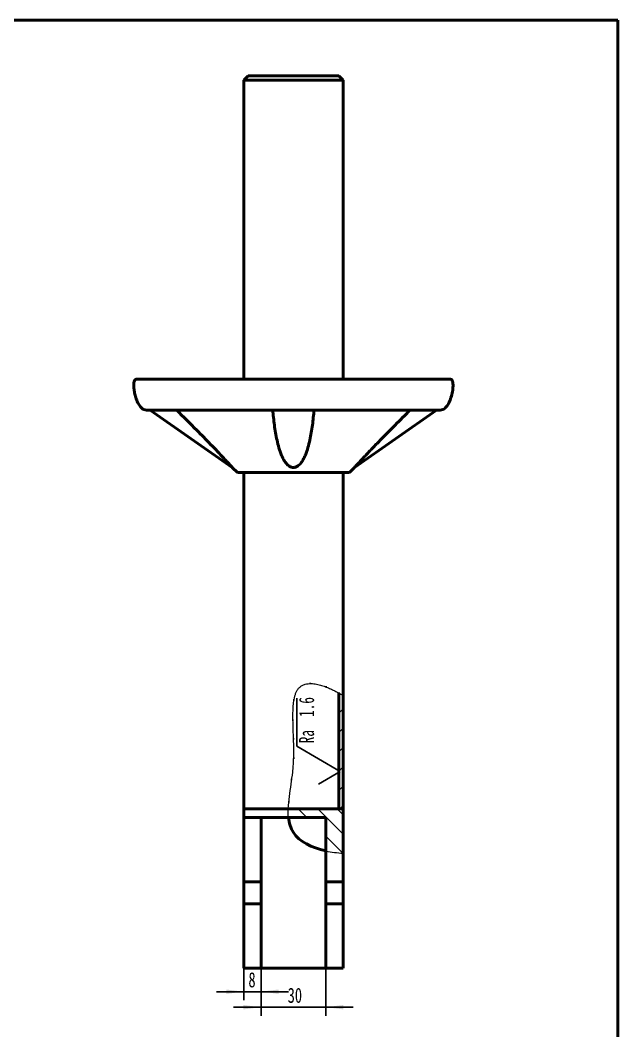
# Model space of a CAD drawing. Header units: millimetres. Extents: x 10 to 287, y -3 to 410.
# Drawn here: x 148.5 to 287, y 175.6 to 410 of the extents above; entities that cross this region are included whole.
import ezdxf

# ---------------------------------------------------------------- set-up
doc = ezdxf.new("R2010")
doc.units = ezdxf.units.MM
doc.layers.add('10', color=7, linetype='Continuous')
doc.styles.add('SLDTEXTSTYLE3', font='TXT', dxfattribs={"width": 0.7})
doc.styles.add('SLDTEXTSTYLE4', font='TXT', dxfattribs={"width": 0.642857})
doc.dimstyles.new('SLDDIMSTYLE1', dxfattribs={"dimtxt": 3.5, "dimasz": 4.08, "dimexe": 0, "dimexo": 0.0625, "dimgap": 0.875, "dimtad": 1, "dimlfac": 2, "dimrnd": 1e-09, "dimzin": 12, "dimdsep": 46, "dimtxsty": 'SLDTEXTSTYLE3', "dimsah": 1, "dimcen": 0.09, "dimadec": 0, "dimazin": 3, "dimtfac": 1, "dimtmove": 0, "dimatfit": 0, "dimfxl": 1, "dimfrac": 2, "dimtolj": 1, "dimtzin": 12, "dimarcsym": 0})

# ---------------------------------------------------------------- blocks, each defined once
blk = doc.blocks.new('_D_20')
at = {"layer": '10', "transparency": 16777216}
for p, q in [((200.32, 190.08), (200.32, 182.65)), ((204.32, 190.08), (204.32, 182.65)), ((200.32, 184.65), (193.97, 184.65)), ((200.32, 184.65), (204.32, 184.65)), ((204.32, 184.65), (210.67, 184.65))]:
    blk.add_line(p, q, dxfattribs=at)
for points in [[(200.32, 184.65), (196.24, 185.16), (196.24, 184.14)], [(204.32, 184.65), (208.4, 184.14), (208.4, 185.16)]]:
    blk.add_solid(points, dxfattribs=at)
at = {"layer": '10', "transparency": 16777216, "insert": (201.39, 189.16), "char_height": 3.5, "attachment_point": 1, "style": 'SLDTEXTSTYLE3'}
blk.add_mtext('8', dxfattribs=at)
blk = doc.blocks.new('_D_21')
at = {"layer": '10', "transparency": 16777216}
for p, q in [((204.32, 190.08), (204.32, 179.05)), ((219.32, 190.08), (219.32, 179.05)), ((204.32, 181.05), (197.97, 181.05)), ((219.32, 181.05), (204.32, 181.05)), ((219.32, 181.05), (225.67, 181.05))]:
    blk.add_line(p, q, dxfattribs=at)
for points in [[(204.32, 181.05), (200.24, 181.56), (200.24, 180.54)], [(219.32, 181.05), (223.4, 180.54), (223.4, 181.56)]]:
    blk.add_solid(points, dxfattribs=at)
at = {"layer": '10', "transparency": 16777216, "insert": (210.49, 185.56), "char_height": 3.5, "attachment_point": 1, "style": 'SLDTEXTSTYLE3'}
blk.add_mtext('30', dxfattribs=at)
blk = doc.blocks.new('SW_SFSYMBOL_1')
at = {"layer": '10', "color": 0}
for p, q in [((-5, -0.65), (-5, 10.47)), ((5, -6.54), (-5, -0.65)), ((5, -6.54), (0, -9.49))]:
    blk.add_line(p, q, dxfattribs=at)
at = {"layer": '10', "color": 0, "insert": (-4.51, 0), "char_height": 3.5, "attachment_point": 1, "rotation": 90, "style": 'SLDTEXTSTYLE4'}
blk.add_mtext('Ra  1.6', dxfattribs=at)

msp = doc.modelspace()

# ---------------------------------------------------------------- hatches: boundary and pattern name
at = {"layer": '10', "linetype": 'Continuous', "lineweight": 25}
h = msp.add_hatch(dxfattribs=at)
h.set_pattern_fill('ANSI31', color=256, angle=3e-322, style=0)
edge = h.paths.add_edge_path(flags=0)
edge.add_spline(control_points=[(210.634387, 227.084874), (210.778706, 230.591), (211.613906, 234.041771), (211.824373, 237.544586), (212.034818, 241.047023), (211.748103, 244.561679), (211.712396, 248.070251), (211.6945, 249.828728), (211.688239, 251.636673), (212.179068, 253.325271), (212.297667, 253.733285), (212.452737, 254.135827), (212.665492, 254.503244), (212.837636, 254.800529), (213.053261, 255.079349), (213.309325, 255.305814), (213.566706, 255.533443), (213.870186, 255.712791), (214.184224, 255.837394), (214.571178, 255.990927), (214.983876, 256.069496), (215.383393, 256.09945), (216.031722, 256.14806), (216.667014, 256.077022), (217.250388, 255.964143), (218.203388, 255.779744), (219.055792, 255.477122), (219.768118, 255.18567), (220.506962, 254.883368), (221.11579, 254.579398), (221.547599, 254.353659), (221.93936, 254.148855), (222.193238, 254.004209), (222.281261, 253.954463), (222.305348, 253.940851), (222.317452, 253.933974), (222.317452, 253.933974)], knot_values=[0, 0, 0, 0, 0.0210547953, 0.0210547953, 0.0210547953, 0.0421296019, 0.0421296019, 0.0421296019, 0.0527438944, 0.0527438944, 0.0527438944, 0.0552753967, 0.0552753967, 0.0552753967, 0.0573294427, 0.0573294427, 0.0573294427, 0.0593977896, 0.0593977896, 0.0593977896, 0.0619456154, 0.0619456154, 0.0619456154, 0.0660929466, 0.0660929466, 0.0660929466, 0.0728992068, 0.0728992068, 0.0728992068, 0.0799634226, 0.0799634226, 0.0799634226, 0.0863708323, 0.0863708323, 0.0863708323, 0.0881008441, 0.0881008441, 0.0881008441, 0.0881008441], weights=[1, 1, 1, 1, 1, 1, 1, 1, 1, 1, 1, 1, 1, 1, 1, 1, 1, 1, 1, 1, 1, 1, 1, 1, 1, 1, 1, 1, 1, 1, 1, 1, 1, 1, 1, 1, 1], degree=3, periodic=0)
edge.add_spline(control_points=[(222.317452, 253.933974), (222.648651, 253.746122), (222.982299, 253.547595), (223.317452, 253.338974)], knot_values=[0.2833356575, 0.2833356575, 0.2833356575, 0.2833356575, 0.2929251355, 0.2929251355, 0.2929251355, 0.2929251355], weights=[1, 1, 1, 1], degree=3, periodic=0)
edge.add_spline(control_points=[(223.317452, 253.338974), (223.317452, 253.338974), (223.267068, 253.370533), (223.168338, 253.431187), (222.946214, 253.567647), (222.467945, 253.860731), (221.801138, 254.219226), (221.226823, 254.527995), (220.500829, 254.891841), (219.660409, 255.229332), (218.872345, 255.545798), (217.963864, 255.852966), (216.970234, 256.014), (216.400463, 256.10634), (215.78959, 256.151448), (215.177538, 256.079739), (214.793365, 256.034729), (214.401083, 255.940158), (214.038833, 255.775601), (213.719503, 255.630541), (213.416766, 255.424545), (213.167661, 255.171473), (212.920544, 254.92042), (212.718426, 254.620377), (212.558129, 254.305503), (212.228168, 253.657353), (212.050821, 252.932017), (211.934523, 252.213756), (211.819044, 251.500549), (211.764512, 250.777328), (211.735685, 250.055407), (211.582569, 246.220904), (212.006333, 242.378724), (211.871558, 238.543533), (211.736634, 234.704099), (210.792388, 230.923394), (210.634387, 227.084874)], knot_values=[0, 0, 0, 0, 0.0037084307, 0.0037084307, 0.0037084307, 0.0121829918, 0.0121829918, 0.0121829918, 0.0194311644, 0.0194311644, 0.0194311644, 0.0262304742, 0.0262304742, 0.0262304742, 0.0301118433, 0.0301118433, 0.0301118433, 0.0325412516, 0.0325412516, 0.0325412516, 0.034687368, 0.034687368, 0.034687368, 0.0368067867, 0.0368067867, 0.0368067867, 0.0411967615, 0.0411967615, 0.0411967615, 0.0455295411, 0.0455295411, 0.0455295411, 0.0685429252, 0.0685429252, 0.0685429252, 0.0916172375, 0.0916172375, 0.0916172375, 0.0916172375], weights=[1, 1, 1, 1, 1, 1, 1, 1, 1, 1, 1, 1, 1, 1, 1, 1, 1, 1, 1, 1, 1, 1, 1, 1, 1, 1, 1, 1, 1, 1, 1, 1, 1, 1, 1, 1, 1], degree=3, periodic=0)
h = msp.add_hatch(dxfattribs=at)
h.set_pattern_fill('ANSI31', color=256, angle=3e-322, style=0)
edge = h.paths.add_edge_path(flags=0)
edge.add_line((222.317452, 227.084874), (223.317452, 227.084874))
edge.add_line((223.317452, 227.084874), (223.317452, 253.338974))
edge.add_spline(control_points=[(223.317452, 253.338974), (222.982299, 253.547595), (222.648651, 253.746122), (222.317452, 253.933974)], knot_values=[0.7070748645, 0.7070748645, 0.7070748645, 0.7070748645, 0.7166643425, 0.7166643425, 0.7166643425, 0.7166643425], weights=[1, 1, 1, 1], degree=3, periodic=0)
edge.add_line((222.317452, 253.933974), (222.317452, 227.084874))
h = msp.add_hatch(dxfattribs=at)
h.set_pattern_fill('ANSI31', color=256, angle=90, style=0)
edge = h.paths.add_edge_path(flags=0)
edge.add_line((219.317452, 225.084874), (219.317452, 217.306116))
edge.add_spline(control_points=[(219.317452, 217.306116), (220.599747, 217.019328), (221.952333, 216.84229), (223.317452, 216.780401)], knot_values=[0.2379695019, 0.2379695019, 0.2379695019, 0.2379695019, 0.2713316103, 0.2713316103, 0.2713316103, 0.2713316103], weights=[1, 1, 1, 1], degree=3, periodic=0)
edge.add_line((223.317452, 216.780401), (223.317452, 225.084874))
edge.add_line((223.317452, 225.084874), (223.317452, 227.084874))
edge.add_line((223.317452, 227.084874), (210.634387, 227.084874))
edge.add_spline(control_points=[(210.634387, 227.084874), (210.605804, 226.390458), (210.613694, 225.72271), (210.673402, 225.084874)], knot_values=[0.0898760572, 0.0898760572, 0.0898760572, 0.0898760572, 0.1104671441, 0.1104671441, 0.1104671441, 0.1104671441], weights=[1, 1, 1, 1], degree=3, periodic=0)
edge.add_line((210.673402, 225.084874), (219.317452, 225.084874))
h = msp.add_hatch(dxfattribs=at)
h.set_pattern_fill('ANSI31', color=256, angle=90, style=0)
edge = h.paths.add_edge_path(flags=0)
edge.add_spline(control_points=[(210.673402, 225.084874), (210.613694, 225.72271), (210.605804, 226.390458), (210.634387, 227.084874)], knot_values=[0.8895328559, 0.8895328559, 0.8895328559, 0.8895328559, 0.9101239428, 0.9101239428, 0.9101239428, 0.9101239428], weights=[1, 1, 1, 1], degree=3, periodic=0)
edge.add_spline(control_points=[(210.634387, 227.084874), (210.606964, 226.41865), (210.611258, 225.748738), (210.673402, 225.084874)], knot_values=[0, 0, 0, 0, 0.0039986073, 0.0039986073, 0.0039986073, 0.0039986073], weights=[1, 1, 1, 1], degree=3, periodic=0)
h = msp.add_hatch(dxfattribs=at)
h.set_pattern_fill('ANSI31', color=256, angle=90, style=0)
edge = h.paths.add_edge_path(flags=0)
edge.add_spline(control_points=[(219.317452, 217.306116), (220.629513, 217.012671), (221.97396, 216.841309), (223.317452, 216.780401)], knot_values=[0, 0, 0, 0, 0.0080692506, 0.0080692506, 0.0080692506, 0.0080692506], weights=[1, 1, 1, 1], degree=3, periodic=0)
edge.add_spline(control_points=[(223.317452, 216.780401), (221.973485, 216.841331), (220.627333, 217.013159), (219.317452, 217.306116)], knot_values=[0, 0, 0, 0, 0.0080722392, 0.0080722392, 0.0080722392, 0.0080722392], weights=[1, 1, 1, 1], degree=3, periodic=0)
h = msp.add_hatch(dxfattribs=at)
h.set_pattern_fill('ANSI31', color=256, angle=90, style=0)
edge = h.paths.add_edge_path(flags=0)
edge.add_spline(control_points=[(223.317452, 216.780401), (221.952333, 216.84229), (220.599747, 217.019328), (219.317452, 217.306116)], knot_values=[0.7286683897, 0.7286683897, 0.7286683897, 0.7286683897, 0.7620304981, 0.7620304981, 0.7620304981, 0.7620304981], weights=[1, 1, 1, 1], degree=3, periodic=0)
edge.add_spline(control_points=[(219.317452, 217.306116), (220.627333, 217.013159), (221.973485, 216.841331), (223.317452, 216.780401)], knot_values=[0, 0, 0, 0, 0.0080722392, 0.0080722392, 0.0080722392, 0.0080722392], weights=[1, 1, 1, 1], degree=3, periodic=0)

# ---------------------------------------------------------------- linework, layer by layer
at = {"color": 7, "linetype": 'Continuous', "lineweight": 50}
for p, q in [((10, 410), (287, 410)), ((287, 410), (287, 10)), ((201.317452, 397.084874), (200.317452, 396.084874)), ((201.317452, 397.084874), (222.317452, 397.084874)), ((223.317452, 396.084874), (222.317452, 397.084874)), ((200.317452, 396.084874), (200.317452, 326.703024)), ((223.317452, 396.084874), (200.317452, 396.084874)), ((223.317452, 326.703024), (223.317452, 396.084874)), ((248.250627, 326.703024), (175.384277, 326.703024)), ((177.789173, 319.558773), (245.84573, 319.558773)), ((178.655066, 319.558773), (197.643444, 306.262968)), ((225.991459, 306.262968), (244.979837, 319.558773)), ((197.644689, 306.264997), (198.824811, 305.084874)), ((224.810092, 305.084874), (198.824811, 305.084874)), ((200.317452, 305.084874), (200.317452, 227.084874)), ((223.317452, 253.338974), (223.317452, 305.084874)), ((224.810092, 305.084874), (225.990215, 306.264997)), ((222.317452, 227.084874), (222.317452, 253.933974)), ((223.317452, 227.084874), (223.317452, 253.338974)), ((200.317452, 227.084874), (200.317452, 225.084874)), ((210.634387, 227.084874), (200.317452, 227.084874)), ((200.317452, 227.084874), (210.634387, 227.084874)), ((200.317452, 225.084874), (204.317452, 225.084874)), ((200.317452, 210.14769), (200.317452, 225.084874)), ((204.317452, 225.084874), (204.317452, 210.14769)), ((210.673402, 225.084874), (204.317452, 225.084874)), ((223.317452, 227.084874), (210.634387, 227.084874)), ((210.673402, 225.084874), (219.317452, 225.084874)), ((219.317452, 217.306116), (219.317452, 225.084874)), ((222.317452, 227.084874), (223.317452, 227.084874)), ((223.317452, 225.084874), (223.317452, 227.084874)), ((223.317452, 216.780401), (223.317452, 225.084874)), ((219.317452, 217.306116), (219.317452, 210.14769)), ((223.317452, 216.780401), (223.317452, 210.14769)), ((200.317452, 210.14769), (204.317452, 210.14769)), ((200.317452, 210.14769), (200.317452, 205.022059)), ((204.317452, 205.022059), (204.317452, 210.14769)), ((219.317452, 210.14769), (223.317452, 210.14769)), ((219.317452, 205.022059), (219.317452, 210.14769)), ((223.317452, 205.022059), (223.317452, 210.14769)), ((200.317452, 205.022059), (204.317452, 205.022059)), ((200.317452, 190.084874), (200.317452, 205.022059)), ((204.317452, 205.022059), (204.317452, 190.084874)), ((219.317452, 205.022059), (223.317452, 205.022059)), ((219.317452, 205.022059), (219.317452, 190.084874)), ((223.317452, 205.022059), (223.317452, 190.084874)), ((200.317452, 190.084874), (204.317452, 190.084874)), ((204.317452, 190.084874), (219.317452, 190.084874)), ((219.317452, 190.084874), (223.317452, 190.084874))]:
    msp.add_line(p, q, dxfattribs=at)
for points, knots in [([(175.384277, 326.703024), (175.366072, 326.702219), (175.298644, 326.699236), (175.182061, 326.650301), (175.019022, 326.478443), (174.891677, 326.1357), (174.801353, 325.494217), (174.829838, 324.610998), (174.990395, 323.535677), (175.281113, 322.406017), (175.716675, 321.291668), (176.312078, 320.328946), (177.02984, 319.666978), (177.57414, 319.589415), (177.789173, 319.558773)], [0, 0, 0, 0, 0.0063647548, 0.0235740717, 0.0424313194, 0.0877928529, 0.1482134734, 0.2689849673, 0.3949556515, 0.5281538953, 0.6765441809, 0.8107288779, 0.9252259422, 1, 1, 1, 1]), ([(245.84573, 319.558773), (246.060764, 319.589416), (246.605065, 319.66698), (247.322814, 320.328936), (247.918281, 321.291716), (248.390669, 322.500747), (248.707142, 323.80915), (248.838813, 325.025561), (248.803349, 325.864698), (248.677653, 326.319125), (248.578035, 326.518893), (248.452789, 326.650239), (248.336264, 326.69924), (248.268832, 326.70222), (248.250627, 326.703024)], [0, 0, 0, 0, 0.0747746829, 0.1892727044, 0.3234585232, 0.4718500493, 0.6404725921, 0.7931689482, 0.8991863377, 0.9312344124, 0.9575683259, 0.9764257312, 0.993635192, 1, 1, 1, 1]), ([(197.645243, 306.26555), (197.641839, 306.269375), (197.633481, 306.278768), (197.444313, 306.490619), (197.044098, 306.934984), (196.428779, 307.608262), (195.465428, 308.645851), (194.198231, 309.985195), (192.106858, 312.156246), (188.962649, 315.362068), (186.305391, 318.020957), (184.742433, 319.584874)], [0, 0, 0, 0, 0.0172951683, 0.0424741552, 0.0839167039, 0.1413874376, 0.2004184626, 0.3155828909, 0.4309175981, 0.6652745811, 1, 1, 1, 1]), ([(207.043702, 319.584874), (207.13286, 318.413915), (207.250323, 317.242827), (207.484886, 315.485015), (207.572913, 314.898876), (207.774051, 313.725986), (207.887055, 313.139231), (208.147611, 311.964902), (208.294595, 311.378641), (208.640375, 310.210045), (208.837963, 309.627447), (209.206937, 308.760382), (209.341827, 308.473644), (209.648047, 307.909941), (209.818636, 307.632491), (210.125417, 307.230423), (210.236064, 307.099366), (210.478805, 306.850654), (210.610932, 306.732328), (210.837032, 306.570901), (210.917611, 306.519647), (211.087057, 306.427758), (211.176505, 306.386679), (211.366843, 306.318478), (211.465053, 306.292344), (211.668721, 306.259123), (211.775736, 306.25236), (211.984151, 306.26082), (212.087555, 306.275731), (212.28837, 306.324296), (212.383098, 306.35706), (212.563973, 306.435344), (212.650502, 306.481237), (212.811995, 306.580023), (212.887676, 306.633178), (213.103416, 306.800959), (213.233017, 306.924633), (213.467441, 307.178813), (213.573081, 307.310053), (213.867285, 307.711614), (214.033558, 307.989612), (214.333285, 308.556091), (214.465198, 308.843028), (214.824411, 309.70409), (215.017631, 310.281705), (215.356179, 311.43948), (215.500385, 312.019796), (215.756337, 313.181965), (215.867813, 313.763851), (216.066621, 314.92877), (216.153837, 315.511739), (216.38617, 317.258661), (216.50266, 318.42201), (216.591201, 319.584874)], [0, 0, 0, 0, 0.125, 0.125, 0.1875, 0.1875, 0.25, 0.25, 0.3125, 0.3125, 0.375, 0.375, 0.40625, 0.40625, 0.4375, 0.4375, 0.453125, 0.453125, 0.46875, 0.46875, 0.4765625, 0.4765625, 0.484375, 0.484375, 0.4921875, 0.4921875, 0.5, 0.5, 0.5078125, 0.5078125, 0.515625, 0.515625, 0.5234375, 0.5234375, 0.53125, 0.53125, 0.546875, 0.546875, 0.5625, 0.5625, 0.59375, 0.59375, 0.625, 0.625, 0.6875, 0.6875, 0.75, 0.75, 0.8125, 0.8125, 0.875, 0.875, 1, 1, 1, 1]), ([(238.89247, 319.584874), (237.716122, 318.408395), (235.360734, 316.052742), (232.45032, 313.100917), (230.160124, 310.739987), (228.759856, 309.272544), (227.675825, 308.115673), (226.90484, 307.280742), (226.338041, 306.654956), (226.061311, 306.345956), (225.969436, 306.24287), (225.986854, 306.262403), (225.989661, 306.26555)], [0, 0, 0, 0, 0.2518707927, 0.5043184095, 0.6302707961, 0.7567607492, 0.8197621221, 0.8833960279, 0.946958067, 0.9710352874, 0.9953335157, 1, 1, 1, 1]), ([(210.673402, 225.084874), (210.795291, 223.782764), (211.820019, 220.211341), (216.032483, 218.040804), (219.317452, 217.306116)], [0.11046714406, 0.11046714406, 0.11046714406, 0.11046714406, 0.15250287009, 0.23796950188, 0.23796950188, 0.23796950188, 0.23796950188])]:
    msp.add_open_spline(points, degree=3, knots=knots, dxfattribs=at)
at = {"color": 7, "linetype": 'Continuous', "lineweight": 18}
for points, knots in [([(210.634387, 227.084874), (210.673683, 228.039539), (210.776836, 228.987275), (211.020361, 230.878737), (211.161928, 231.822333), (211.430843, 233.711091), (211.558629, 234.656206), (211.710453, 236.078197), (211.754487, 236.552905), (211.824957, 237.504225), (211.850772, 237.980903), (211.93934, 240.368665), (211.886483, 242.278294), (211.7891, 245.141871), (211.752969, 246.096354), (211.707544, 248.005636), (211.696972, 248.96042), (211.747192, 250.393376), (211.775203, 250.870439), (211.870009, 251.820579), (211.93683, 252.29603), (212.087545, 252.993869), (212.146283, 253.223943), (212.287165, 253.677089), (212.369214, 253.900191), (212.517588, 254.227265), (212.571588, 254.335476), (212.688107, 254.545298), (212.750679, 254.647125), (212.885729, 254.843676), (212.958205, 254.9384), (213.114606, 255.119609), (213.199201, 255.206577), (213.464901, 255.446493), (213.658901, 255.580672), (213.972158, 255.746904), (214.080941, 255.796661), (214.299947, 255.883048), (214.410633, 255.920013), (214.745476, 256.014859), (214.972759, 256.056854), (215.430216, 256.108114), (215.655616, 256.116971), (216.100206, 256.111205), (216.319392, 256.096491), (216.751776, 256.049575), (216.965843, 256.017152), (217.591444, 255.901303), (217.986859, 255.800101), (218.741714, 255.57309), (219.10105, 255.446941), (219.614975, 255.248565), (219.782266, 255.180772), (220.105066, 255.044776), (220.261038, 254.976401), (220.713257, 254.771758), (220.99389, 254.636001), (221.384221, 254.438786), (221.509207, 254.374108), (221.748784, 254.247714), (221.863614, 254.185861), (222.404228, 253.889879), (222.736602, 253.692759), (223.023144, 253.5199), (223.073901, 253.489013), (223.161766, 253.435276), (223.198866, 253.41243), (223.287603, 253.357625), (223.317452, 253.338974), (223.317452, 253.338974)], [0, 0, 0, 0, 0.0625, 0.0625, 0.125, 0.125, 0.1875, 0.1875, 0.21875, 0.21875, 0.25, 0.25, 0.375, 0.375, 0.4375, 0.4375, 0.5, 0.5, 0.53125, 0.53125, 0.5625, 0.5625, 0.578125, 0.578125, 0.59375, 0.59375, 0.6015625, 0.6015625, 0.609375, 0.609375, 0.6171875, 0.6171875, 0.625, 0.625, 0.640625, 0.640625, 0.6484375, 0.6484375, 0.65625, 0.65625, 0.671875, 0.671875, 0.6875, 0.6875, 0.703125, 0.703125, 0.71875, 0.71875, 0.75, 0.75, 0.78125, 0.78125, 0.796875, 0.796875, 0.8125, 0.8125, 0.84375, 0.84375, 0.859375, 0.859375, 0.875, 0.875, 0.9375, 0.9375, 0.953125, 0.953125, 0.96875, 0.96875, 1, 1, 1, 1]), ([(219.317452, 217.306116), (219.976172, 217.158792), (220.639156, 217.043336), (221.97268, 216.869396), (222.643227, 216.810967), (223.317452, 216.780401)], [0, 0, 0, 0, 0.5, 0.5, 1, 1, 1, 1])]:
    msp.add_open_spline(points, degree=3, knots=knots, dxfattribs=at)
msp.add_open_spline([(210.673402, 225.084874), (210.611238, 225.748946), (210.606858, 226.416067), (210.634387, 227.084874)], degree=3, dxfattribs=at)

# ---------------------------------------------------------------- block references
at = {"layer": '10'}
msp.add_blockref('SW_SFSYMBOL_1', (217.618449, 242.275117), dxfattribs=at)

# ---------------------------------------------------------------- dimensions: what is measured, and where the dimension line sits
for base, p1, picture, middle in [((204.317452, 184.648425), (200.317452, 190.084874), '_D_20', (202.158778, 184.648425)), ((204.317452, 181.050566), (219.317452, 190.084874), '_D_21', (212.027192, 181.050566))]:
    dim = msp.add_linear_dim(base=base, p1=p1, p2=(204.317452, 190.084874), angle=0, dimstyle='SLDDIMSTYLE1', dxfattribs=at)
    dim.commit()
    dim.dimension.update_dxf_attribs({"geometry": picture, "text_midpoint": middle, "dimtype": 160})

doc.saveas('drawing.dxf')
